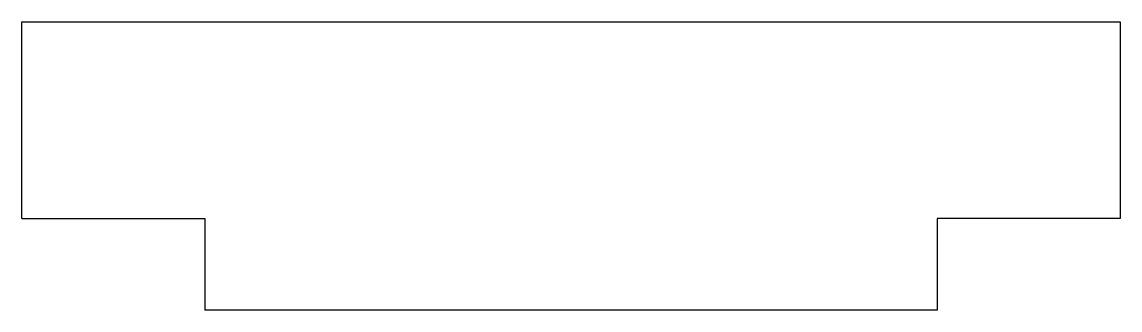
# Model space of a CAD drawing. Extents: x -19.1 to 19.1, y -5 to 5.
import ezdxf

# ---------------------------------------------------------------- set-up
doc = ezdxf.new("R2010")
doc.units = 0
doc.layers.get('0').update_dxf_attribs({"linetype": 'continuous'})

# ---------------------------------------------------------------- blocks, each defined once
blk = doc.blocks.new('POCKET')
at = {"color": 0}
for p, q in [((-19.05, 4.9911), (19.05, 4.9911)), ((-19.05, -1.8161), (-19.05, 4.9911)), ((19.05, 4.9911), (19.05, -1.8161)), ((-19.05, -1.8161), (-12.7, -1.8161)), ((-12.7, -1.8161), (-12.7, -4.9911)), ((19.05, -1.8161), (12.7, -1.8161)), ((12.7, -1.8161), (12.7, -4.9911)), ((12.7, -4.9911), (-12.7, -4.9911))]:
    blk.add_line(p, q, dxfattribs=at)

msp = doc.modelspace()

# ---------------------------------------------------------------- block references
msp.add_blockref('POCKET', (0, 0))

doc.saveas('drawing.dxf')
